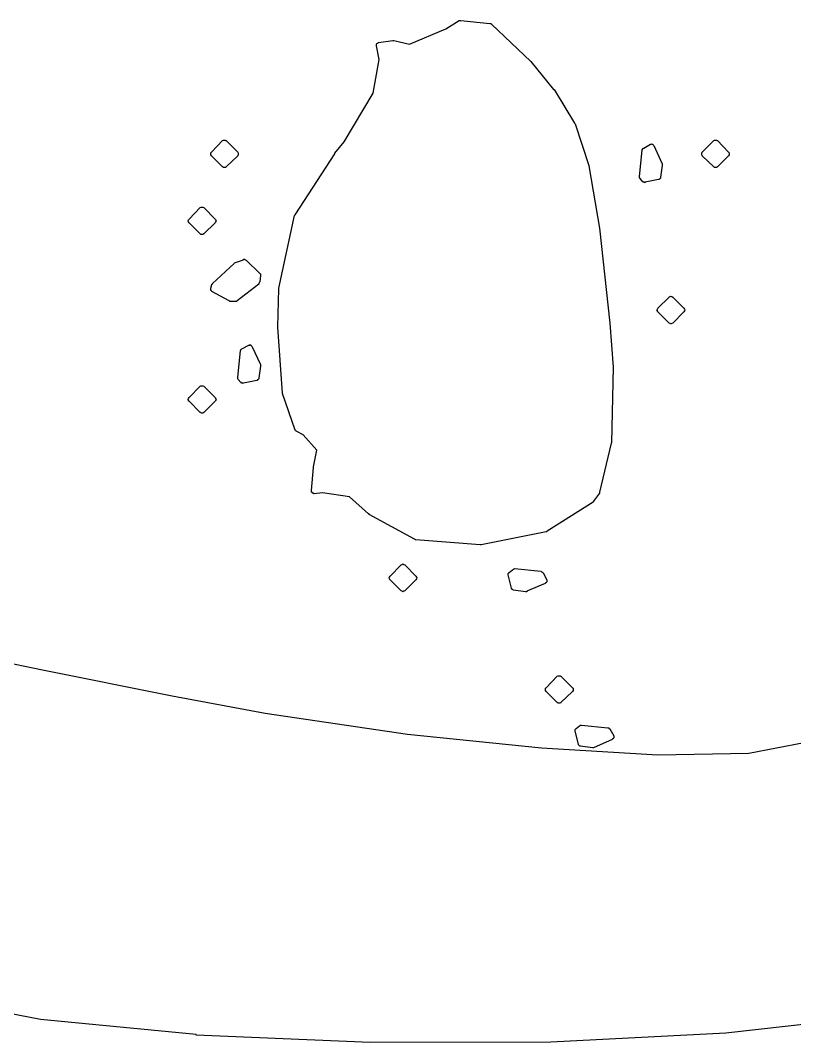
# Model space of a CAD drawing. Extents: x 111.6 to 184.2, y -141.9 to -53.5.
# Drawn here: x 173.596 to 175.064, y -110.406 to -108.467 of the extents above; entities that cross this region are included whole.
import ezdxf

# ---------------------------------------------------------------- set-up
doc = ezdxf.new("R2010")
doc.units = 0
doc.layers.add('BLACK', color=7, linetype='CONTINUOUS')

msp = doc.modelspace()

# ---------------------------------------------------------------- linework, layer by layer
at = {"layer": 'BLACK', "linetype": 'CONTINUOUS'}
for p, q in [((174.403, -108.483), (174.428, -108.467)), ((174.428, -108.467), (174.429, -108.467)), ((174.429, -108.467), (174.429, -108.467)), ((174.429, -108.467), (174.43, -108.467)), ((174.43, -108.467), (174.43, -108.467)), ((174.43, -108.467), (174.431, -108.467)), ((174.431, -108.467), (174.431, -108.467)), ((174.431, -108.467), (174.486, -108.473)), ((174.334, -108.512), (174.403, -108.483)), ((174.486, -108.473), (174.487, -108.473)), ((174.487, -108.473), (174.487, -108.473)), ((174.487, -108.473), (174.488, -108.473)), ((174.488, -108.473), (174.488, -108.473)), ((174.488, -108.473), (174.489, -108.474)), ((174.489, -108.474), (174.489, -108.474)), ((174.489, -108.474), (174.564, -108.545)), ((174.275, -108.509), (174.302, -108.505)), ((174.302, -108.505), (174.303, -108.505)), ((174.303, -108.505), (174.304, -108.505)), ((174.304, -108.505), (174.334, -108.512)), ((174.271, -108.512), (174.272, -108.511)), ((174.271, -108.513), (174.271, -108.512)), ((174.271, -108.512), (174.271, -108.512)), ((174.271, -108.514), (174.271, -108.513)), ((174.271, -108.513), (174.271, -108.513)), ((174.271, -108.513), (174.271, -108.513)), ((174.271, -108.515), (174.271, -108.514)), ((174.276, -108.541), (174.271, -108.515)), ((174.271, -108.515), (174.271, -108.515)), ((174.271, -108.515), (174.271, -108.515)), ((174.272, -108.511), (174.273, -108.51)), ((174.272, -108.511), (174.272, -108.511)), ((174.272, -108.511), (174.272, -108.511)), ((174.273, -108.51), (174.273, -108.51)), ((174.273, -108.51), (174.273, -108.51)), ((174.273, -108.51), (174.274, -108.51)), ((174.274, -108.51), (174.275, -108.509)), ((174.275, -108.509), (174.275, -108.509)), ((174.275, -108.509), (174.275, -108.509)), ((174.265, -108.605), (174.276, -108.541)), ((174.564, -108.545), (174.564, -108.545)), ((174.564, -108.545), (174.564, -108.545)), ((174.564, -108.545), (174.607, -108.598)), ((174.607, -108.598), (174.608, -108.598)), ((174.608, -108.598), (174.608, -108.598)), ((174.608, -108.598), (174.647, -108.662)), ((174.21, -108.697), (174.265, -108.605)), ((174.647, -108.662), (174.647, -108.662)), ((174.647, -108.662), (174.648, -108.663)), ((174.648, -108.663), (174.674, -108.742)), ((173.958, -108.717), (173.979, -108.695)), ((173.979, -108.695), (173.981, -108.694)), ((173.979, -108.695), (173.979, -108.695)), ((173.981, -108.694), (173.983, -108.694)), ((173.983, -108.694), (173.985, -108.694)), ((173.985, -108.694), (173.985, -108.695)), ((173.985, -108.695), (173.986, -108.695)), ((173.986, -108.695), (174.008, -108.717)), ((174.192, -108.719), (174.21, -108.697)), ((174.889, -108.717), (174.911, -108.695)), ((174.911, -108.695), (174.912, -108.694)), ((174.911, -108.695), (174.911, -108.695)), ((174.912, -108.694), (174.914, -108.694)), ((174.914, -108.694), (174.916, -108.694)), ((174.916, -108.694), (174.917, -108.695)), ((174.917, -108.695), (174.918, -108.695)), ((174.918, -108.695), (174.939, -108.717)), ((173.957, -108.718), (173.958, -108.717)), ((173.957, -108.72), (173.957, -108.718)), ((173.957, -108.718), (173.957, -108.718)), ((173.957, -108.718), (173.957, -108.718)), ((173.958, -108.717), (173.958, -108.717)), ((174.008, -108.717), (174.009, -108.718)), ((174.009, -108.718), (174.009, -108.72)), ((174.192, -108.72), (174.192, -108.719)), ((174.77, -108.763), (174.775, -108.713)), ((174.775, -108.712), (174.776, -108.711)), ((174.775, -108.713), (174.775, -108.712)), ((174.775, -108.712), (174.775, -108.712)), ((174.776, -108.711), (174.776, -108.71)), ((174.776, -108.71), (174.776, -108.71)), ((174.776, -108.71), (174.777, -108.71)), ((174.776, -108.711), (174.776, -108.711)), ((174.777, -108.71), (174.777, -108.709)), ((174.777, -108.709), (174.777, -108.709)), ((174.777, -108.709), (174.778, -108.709)), ((174.778, -108.709), (174.791, -108.702)), ((174.791, -108.702), (174.791, -108.702)), ((174.791, -108.702), (174.791, -108.702)), ((174.791, -108.702), (174.792, -108.702)), ((174.792, -108.702), (174.792, -108.702)), ((174.792, -108.702), (174.793, -108.702)), ((174.793, -108.702), (174.793, -108.701)), ((174.793, -108.701), (174.794, -108.702)), ((174.794, -108.702), (174.794, -108.702)), ((174.794, -108.702), (174.794, -108.702)), ((174.794, -108.702), (174.795, -108.702)), ((174.795, -108.702), (174.795, -108.702)), ((174.795, -108.702), (174.796, -108.703)), ((174.796, -108.703), (174.796, -108.703)), ((174.796, -108.703), (174.796, -108.703)), ((174.796, -108.703), (174.797, -108.704)), ((174.797, -108.704), (174.797, -108.704)), ((174.797, -108.704), (174.797, -108.704)), ((174.797, -108.704), (174.797, -108.704)), ((174.797, -108.704), (174.813, -108.739)), ((174.888, -108.72), (174.888, -108.718)), ((174.888, -108.718), (174.888, -108.718)), ((174.888, -108.718), (174.889, -108.718)), ((174.889, -108.718), (174.889, -108.717)), ((174.889, -108.717), (174.889, -108.717)), ((174.939, -108.717), (174.939, -108.717)), ((174.939, -108.717), (174.94, -108.718)), ((174.94, -108.718), (174.94, -108.72)), ((173.957, -108.722), (173.957, -108.72)), ((173.958, -108.724), (173.957, -108.722)), ((173.979, -108.745), (173.958, -108.724)), ((174.008, -108.724), (173.986, -108.745)), ((174.009, -108.722), (174.008, -108.724)), ((174.009, -108.72), (174.009, -108.722)), ((174.117, -108.836), (174.192, -108.72)), ((174.192, -108.72), (174.192, -108.72)), ((174.813, -108.739), (174.813, -108.74)), ((174.888, -108.722), (174.888, -108.72)), ((174.889, -108.724), (174.888, -108.722)), ((174.911, -108.745), (174.889, -108.724)), ((174.939, -108.724), (174.918, -108.745)), ((174.94, -108.722), (174.939, -108.724)), ((174.94, -108.72), (174.94, -108.722)), ((173.981, -108.746), (173.979, -108.745)), ((173.983, -108.746), (173.981, -108.746)), ((173.985, -108.746), (173.983, -108.746)), ((173.986, -108.745), (173.985, -108.746)), ((173.986, -108.745), (173.986, -108.745)), ((174.674, -108.742), (174.674, -108.743)), ((174.674, -108.743), (174.674, -108.743)), ((174.674, -108.743), (174.694, -108.861)), ((174.813, -108.742), (174.81, -108.764)), ((174.813, -108.74), (174.813, -108.74)), ((174.813, -108.74), (174.813, -108.741)), ((174.813, -108.741), (174.813, -108.741)), ((174.813, -108.741), (174.813, -108.742)), ((174.813, -108.742), (174.813, -108.742)), ((174.912, -108.746), (174.911, -108.745)), ((174.911, -108.745), (174.911, -108.745)), ((174.914, -108.746), (174.912, -108.746)), ((174.916, -108.746), (174.914, -108.746)), ((174.918, -108.745), (174.916, -108.746)), ((174.77, -108.765), (174.77, -108.763)), ((174.771, -108.767), (174.77, -108.765)), ((174.776, -108.773), (174.771, -108.767)), ((174.777, -108.773), (174.776, -108.773)), ((174.777, -108.774), (174.777, -108.773)), ((174.778, -108.774), (174.777, -108.774)), ((174.779, -108.774), (174.778, -108.774)), ((174.778, -108.774), (174.778, -108.774)), ((174.78, -108.775), (174.779, -108.774)), ((174.779, -108.774), (174.779, -108.774)), ((174.779, -108.774), (174.779, -108.774)), ((174.781, -108.774), (174.78, -108.774)), ((174.78, -108.774), (174.78, -108.775)), ((174.806, -108.769), (174.781, -108.774)), ((174.807, -108.769), (174.806, -108.769)), ((174.806, -108.769), (174.806, -108.769)), ((174.808, -108.768), (174.807, -108.768)), ((174.807, -108.768), (174.807, -108.769)), ((174.809, -108.767), (174.808, -108.768)), ((174.808, -108.768), (174.808, -108.768)), ((174.808, -108.768), (174.808, -108.768)), ((174.81, -108.766), (174.809, -108.767)), ((174.81, -108.764), (174.81, -108.764)), ((174.81, -108.764), (174.81, -108.765)), ((174.81, -108.765), (174.81, -108.765)), ((174.81, -108.765), (174.81, -108.766)), ((174.81, -108.766), (174.81, -108.766)), ((174.81, -108.766), (174.81, -108.766)), ((173.916, -108.844), (173.937, -108.822)), ((173.937, -108.822), (173.939, -108.821)), ((173.939, -108.821), (173.94, -108.821)), ((173.94, -108.821), (173.942, -108.821)), ((173.942, -108.821), (173.944, -108.822)), ((173.944, -108.822), (173.965, -108.844)), ((174.116, -108.837), (174.117, -108.836)), ((173.914, -108.847), (173.915, -108.845)), ((173.915, -108.849), (173.914, -108.847)), ((173.915, -108.845), (173.916, -108.844)), ((173.915, -108.845), (173.915, -108.845)), ((173.915, -108.845), (173.915, -108.845)), ((173.916, -108.851), (173.915, -108.849)), ((173.937, -108.872), (173.916, -108.851)), ((173.916, -108.851), (173.916, -108.851)), ((173.965, -108.851), (173.944, -108.872)), ((173.965, -108.844), (173.965, -108.844)), ((173.965, -108.844), (173.966, -108.845)), ((173.966, -108.849), (173.965, -108.851)), ((173.966, -108.845), (173.967, -108.847)), ((173.967, -108.847), (173.966, -108.849)), ((174.086, -108.975), (174.116, -108.837)), ((174.116, -108.837), (174.116, -108.837)), ((173.938, -108.873), (173.937, -108.872)), ((173.937, -108.872), (173.937, -108.872)), ((173.939, -108.873), (173.938, -108.873)), ((173.94, -108.873), (173.939, -108.873)), ((173.942, -108.873), (173.94, -108.873)), ((173.944, -108.872), (173.942, -108.873)), ((174.694, -108.861), (174.694, -108.861)), ((174.694, -108.861), (174.694, -108.861)), ((174.694, -108.861), (174.714, -109.041)), ((173.96, -108.966), (174.001, -108.928)), ((174.001, -108.928), (174.002, -108.927)), ((174.001, -108.928), (174.001, -108.928)), ((174.002, -108.927), (174.019, -108.921)), ((174.019, -108.921), (174.019, -108.92)), ((174.019, -108.92), (174.02, -108.92)), ((174.02, -108.92), (174.02, -108.92)), ((174.02, -108.92), (174.021, -108.92)), ((174.02, -108.92), (174.02, -108.92)), ((174.021, -108.92), (174.022, -108.921)), ((174.022, -108.921), (174.022, -108.921)), ((174.022, -108.921), (174.022, -108.921)), ((174.022, -108.921), (174.023, -108.921)), ((174.023, -108.921), (174.024, -108.922)), ((174.024, -108.922), (174.05, -108.947)), ((174.05, -108.947), (174.05, -108.947)), ((174.05, -108.947), (174.05, -108.947)), ((174.05, -108.947), (174.051, -108.948)), ((174.051, -108.951), (174.05, -108.963)), ((174.051, -108.948), (174.051, -108.949)), ((174.051, -108.949), (174.051, -108.949)), ((174.051, -108.949), (174.051, -108.949)), ((174.051, -108.949), (174.051, -108.95)), ((174.051, -108.95), (174.051, -108.95)), ((174.051, -108.95), (174.051, -108.951)), ((174.051, -108.951), (174.051, -108.951)), ((173.957, -108.975), (173.959, -108.968)), ((173.959, -108.968), (173.959, -108.967)), ((173.959, -108.967), (173.96, -108.967)), ((173.959, -108.968), (173.959, -108.968)), ((173.959, -108.968), (173.959, -108.968)), ((173.96, -108.967), (173.96, -108.966)), ((173.96, -108.967), (173.96, -108.967)), ((174.048, -108.967), (174.007, -108.999)), ((174.049, -108.965), (174.048, -108.966)), ((174.048, -108.966), (174.048, -108.967)), ((174.05, -108.963), (174.049, -108.964)), ((174.049, -108.964), (174.049, -108.965)), ((174.049, -108.965), (174.049, -108.965)), ((174.049, -108.965), (174.049, -108.965)), ((173.957, -108.976), (173.957, -108.975)), ((173.957, -108.977), (173.957, -108.976)), ((173.957, -108.976), (173.957, -108.976)), ((173.957, -108.978), (173.957, -108.977)), ((173.957, -108.977), (173.957, -108.977)), ((173.957, -108.979), (173.957, -108.978)), ((173.957, -108.978), (173.957, -108.978)), ((173.958, -108.979), (173.957, -108.979)), ((173.957, -108.979), (173.957, -108.979)), ((173.958, -108.98), (173.958, -108.979)), ((173.959, -108.981), (173.958, -108.98)), ((173.958, -108.98), (173.958, -108.98)), ((173.992, -108.999), (173.959, -108.981)), ((173.959, -108.981), (173.959, -108.981)), ((173.959, -108.981), (173.959, -108.981)), ((174.084, -109.048), (174.086, -108.976)), ((174.086, -108.976), (174.086, -108.975)), ((174.086, -108.976), (174.086, -108.976)), ((174.826, -108.992), (174.827, -108.991)), ((174.827, -108.991), (174.828, -108.991)), ((174.828, -108.991), (174.829, -108.99)), ((174.829, -108.99), (174.831, -108.991)), ((174.831, -108.991), (174.833, -108.992)), ((173.993, -109), (173.992, -108.999)), ((173.992, -108.999), (173.992, -108.999)), ((173.992, -108.999), (173.992, -108.999)), ((173.994, -109), (173.993, -109)), ((174.004, -109), (173.994, -109)), ((173.994, -109), (173.994, -109)), ((173.994, -109), (173.994, -109)), ((174.005, -109), (174.004, -109)), ((174.006, -109), (174.005, -109)), ((174.005, -109), (174.005, -109)), ((174.007, -108.999), (174.006, -109)), ((174.006, -109), (174.006, -109)), ((174.006, -109), (174.006, -109)), ((174.805, -109.013), (174.826, -108.992)), ((174.826, -108.992), (174.826, -108.992)), ((174.833, -108.992), (174.854, -109.013)), ((174.803, -109.016), (174.804, -109.015)), ((174.804, -109.018), (174.803, -109.016)), ((174.804, -109.015), (174.805, -109.013)), ((174.804, -109.019), (174.804, -109.018)), ((174.805, -109.02), (174.804, -109.019)), ((174.805, -109.013), (174.805, -109.013)), ((174.826, -109.041), (174.805, -109.02)), ((174.854, -109.02), (174.833, -109.041)), ((174.854, -109.013), (174.855, -109.015)), ((174.855, -109.018), (174.854, -109.02)), ((174.854, -109.02), (174.854, -109.02)), ((174.855, -109.015), (174.856, -109.016)), ((174.856, -109.016), (174.855, -109.018)), ((174.084, -109.049), (174.084, -109.048)), ((174.084, -109.048), (174.084, -109.048)), ((174.093, -109.174), (174.084, -109.049)), ((174.714, -109.041), (174.714, -109.041)), ((174.714, -109.041), (174.714, -109.041)), ((174.714, -109.041), (174.72, -109.125)), ((174.828, -109.042), (174.826, -109.041)), ((174.829, -109.043), (174.828, -109.042)), ((174.831, -109.042), (174.829, -109.043)), ((174.833, -109.041), (174.831, -109.042)), ((174.016, -109.09), (174.029, -109.083)), ((174.029, -109.083), (174.029, -109.083)), ((174.029, -109.083), (174.029, -109.083)), ((174.029, -109.083), (174.03, -109.083)), ((174.03, -109.083), (174.03, -109.083)), ((174.03, -109.083), (174.031, -109.083)), ((174.031, -109.083), (174.031, -109.082)), ((174.031, -109.082), (174.032, -109.083)), ((174.032, -109.083), (174.032, -109.083)), ((174.032, -109.083), (174.032, -109.083)), ((174.032, -109.083), (174.033, -109.083)), ((174.033, -109.083), (174.033, -109.083)), ((174.033, -109.083), (174.034, -109.084)), ((174.034, -109.084), (174.034, -109.084)), ((174.034, -109.084), (174.034, -109.084)), ((174.034, -109.084), (174.035, -109.085)), ((174.035, -109.085), (174.035, -109.085)), ((174.035, -109.085), (174.035, -109.085)), ((174.035, -109.085), (174.035, -109.085)), ((174.035, -109.085), (174.051, -109.12)), ((174.008, -109.144), (174.013, -109.094)), ((174.013, -109.093), (174.014, -109.092)), ((174.013, -109.094), (174.013, -109.093)), ((174.013, -109.093), (174.013, -109.093)), ((174.014, -109.092), (174.014, -109.091)), ((174.014, -109.091), (174.014, -109.091)), ((174.014, -109.091), (174.015, -109.091)), ((174.014, -109.092), (174.014, -109.092)), ((174.015, -109.091), (174.015, -109.09)), ((174.015, -109.09), (174.015, -109.09)), ((174.015, -109.09), (174.016, -109.09)), ((174.051, -109.123), (174.048, -109.145)), ((174.051, -109.12), (174.051, -109.121)), ((174.051, -109.121), (174.051, -109.121)), ((174.051, -109.121), (174.051, -109.122)), ((174.051, -109.122), (174.051, -109.122)), ((174.051, -109.122), (174.051, -109.123)), ((174.051, -109.123), (174.051, -109.123)), ((174.72, -109.125), (174.717, -109.268)), ((174.72, -109.125), (174.72, -109.125)), ((174.72, -109.125), (174.72, -109.125)), ((174.008, -109.146), (174.008, -109.144)), ((174.009, -109.148), (174.008, -109.146)), ((174.048, -109.145), (174.048, -109.145)), ((174.048, -109.145), (174.048, -109.146)), ((174.048, -109.146), (174.048, -109.146)), ((174.048, -109.146), (174.048, -109.147)), ((173.916, -109.182), (173.937, -109.161)), ((173.937, -109.161), (173.938, -109.16)), ((173.937, -109.161), (173.937, -109.161)), ((173.938, -109.16), (173.939, -109.16)), ((173.939, -109.16), (173.94, -109.16)), ((173.94, -109.16), (173.942, -109.16)), ((173.942, -109.16), (173.944, -109.161)), ((173.944, -109.161), (173.965, -109.182)), ((174.014, -109.154), (174.009, -109.148)), ((174.015, -109.154), (174.014, -109.154)), ((174.015, -109.155), (174.015, -109.154)), ((174.016, -109.155), (174.015, -109.155)), ((174.017, -109.155), (174.016, -109.155)), ((174.016, -109.155), (174.016, -109.155)), ((174.018, -109.156), (174.017, -109.155)), ((174.017, -109.155), (174.017, -109.155)), ((174.017, -109.155), (174.017, -109.155)), ((174.019, -109.155), (174.018, -109.155)), ((174.018, -109.155), (174.018, -109.156)), ((174.044, -109.15), (174.019, -109.155)), ((174.045, -109.15), (174.044, -109.15)), ((174.044, -109.15), (174.044, -109.15)), ((174.046, -109.149), (174.045, -109.149)), ((174.045, -109.149), (174.045, -109.15)), ((174.047, -109.148), (174.046, -109.149)), ((174.046, -109.149), (174.046, -109.149)), ((174.046, -109.149), (174.046, -109.149)), ((174.048, -109.147), (174.047, -109.148)), ((174.048, -109.147), (174.048, -109.147)), ((174.048, -109.147), (174.048, -109.147)), ((173.914, -109.186), (173.915, -109.184)), ((173.915, -109.184), (173.916, -109.182)), ((173.915, -109.184), (173.915, -109.184)), ((173.965, -109.182), (173.965, -109.182)), ((173.965, -109.182), (173.966, -109.184)), ((173.966, -109.184), (173.966, -109.184)), ((173.966, -109.184), (173.967, -109.186)), ((174.093, -109.175), (174.093, -109.174)), ((174.117, -109.244), (174.093, -109.175)), ((174.093, -109.175), (174.093, -109.175)), ((173.915, -109.188), (173.914, -109.186)), ((173.915, -109.189), (173.915, -109.188)), ((173.916, -109.189), (173.915, -109.189)), ((173.937, -109.211), (173.916, -109.189)), ((173.965, -109.189), (173.944, -109.211)), ((173.966, -109.188), (173.965, -109.189)), ((173.965, -109.189), (173.965, -109.189)), ((173.967, -109.186), (173.966, -109.188)), ((173.938, -109.211), (173.937, -109.211)), ((173.937, -109.211), (173.937, -109.211)), ((173.939, -109.212), (173.938, -109.211)), ((173.94, -109.212), (173.939, -109.212)), ((173.942, -109.212), (173.94, -109.212)), ((173.944, -109.211), (173.942, -109.212)), ((174.118, -109.245), (174.117, -109.244)), ((174.119, -109.246), (174.118, -109.245)), ((174.118, -109.245), (174.118, -109.245)), ((174.118, -109.245), (174.118, -109.245)), ((174.118, -109.245), (174.118, -109.245)), ((174.12, -109.247), (174.119, -109.246)), ((174.132, -109.253), (174.12, -109.247)), ((174.158, -109.282), (174.132, -109.253)), ((174.152, -109.314), (174.158, -109.282)), ((174.716, -109.269), (174.694, -109.362)), ((174.717, -109.268), (174.716, -109.269)), ((174.716, -109.269), (174.716, -109.269)), ((174.148, -109.359), (174.152, -109.315)), ((174.152, -109.315), (174.152, -109.314)), ((174.152, -109.314), (174.152, -109.314)), ((174.148, -109.36), (174.148, -109.359)), ((174.148, -109.361), (174.148, -109.36)), ((174.148, -109.36), (174.148, -109.36)), ((174.148, -109.362), (174.148, -109.361)), ((174.148, -109.361), (174.148, -109.361)), ((174.148, -109.361), (174.148, -109.361)), ((174.149, -109.362), (174.148, -109.362)), ((174.149, -109.363), (174.149, -109.362)), ((174.15, -109.363), (174.149, -109.363)), ((174.149, -109.363), (174.149, -109.363)), ((174.15, -109.364), (174.15, -109.363)), ((174.151, -109.364), (174.15, -109.364)), ((174.152, -109.364), (174.151, -109.364)), ((174.151, -109.364), (174.151, -109.364)), ((174.151, -109.364), (174.151, -109.364)), ((174.153, -109.364), (174.152, -109.365)), ((174.152, -109.365), (174.152, -109.364)), ((174.169, -109.363), (174.153, -109.365)), ((174.153, -109.365), (174.153, -109.364)), ((174.22, -109.371), (174.169, -109.363)), ((174.256, -109.403), (174.22, -109.371)), ((174.694, -109.364), (174.683, -109.379)), ((174.694, -109.362), (174.694, -109.363)), ((174.694, -109.363), (174.694, -109.364)), ((174.682, -109.381), (174.595, -109.436)), ((174.683, -109.38), (174.682, -109.381)), ((174.682, -109.381), (174.682, -109.381)), ((174.682, -109.381), (174.682, -109.381)), ((174.683, -109.379), (174.683, -109.379)), ((174.683, -109.379), (174.683, -109.379)), ((174.683, -109.379), (174.683, -109.38)), ((174.257, -109.403), (174.256, -109.403)), ((174.257, -109.404), (174.257, -109.403)), ((174.343, -109.451), (174.257, -109.404)), ((174.593, -109.437), (174.47, -109.462)), ((174.594, -109.437), (174.593, -109.437)), ((174.595, -109.436), (174.594, -109.437)), ((174.344, -109.451), (174.343, -109.451)), ((174.345, -109.452), (174.344, -109.451)), ((174.344, -109.451), (174.344, -109.451)), ((174.346, -109.452), (174.345, -109.452)), ((174.345, -109.452), (174.345, -109.452)), ((174.345, -109.452), (174.345, -109.452)), ((174.468, -109.462), (174.346, -109.452)), ((174.469, -109.462), (174.468, -109.462)), ((174.47, -109.462), (174.469, -109.462)), ((174.297, -109.521), (174.318, -109.5)), ((174.318, -109.5), (174.319, -109.499)), ((174.318, -109.5), (174.318, -109.5)), ((174.319, -109.499), (174.32, -109.499)), ((174.32, -109.499), (174.321, -109.498)), ((174.321, -109.498), (174.323, -109.499)), ((174.323, -109.499), (174.325, -109.5)), ((174.325, -109.5), (174.346, -109.521)), ((174.522, -109.515), (174.522, -109.514)), ((174.522, -109.514), (174.523, -109.514)), ((174.523, -109.514), (174.529, -109.509)), ((174.529, -109.509), (174.531, -109.508)), ((174.529, -109.509), (174.529, -109.509)), ((174.531, -109.508), (174.533, -109.507)), ((174.533, -109.507), (174.583, -109.512)), ((174.583, -109.512), (174.584, -109.513)), ((174.584, -109.513), (174.584, -109.513)), ((174.584, -109.513), (174.584, -109.513)), ((174.584, -109.513), (174.585, -109.513)), ((174.585, -109.513), (174.585, -109.513)), ((174.585, -109.513), (174.586, -109.514)), ((174.586, -109.514), (174.586, -109.514)), ((174.586, -109.514), (174.586, -109.514)), ((174.586, -109.514), (174.587, -109.515)), ((174.295, -109.524), (174.296, -109.523)), ((174.296, -109.526), (174.295, -109.524)), ((174.296, -109.523), (174.297, -109.521)), ((174.296, -109.527), (174.296, -109.526)), ((174.297, -109.528), (174.296, -109.527)), ((174.297, -109.521), (174.297, -109.521)), ((174.318, -109.549), (174.297, -109.528)), ((174.346, -109.528), (174.325, -109.549)), ((174.346, -109.521), (174.347, -109.523)), ((174.347, -109.526), (174.346, -109.528)), ((174.346, -109.528), (174.346, -109.528)), ((174.347, -109.523), (174.348, -109.524)), ((174.348, -109.524), (174.347, -109.526)), ((174.521, -109.516), (174.522, -109.515)), ((174.521, -109.517), (174.521, -109.516)), ((174.521, -109.518), (174.521, -109.517)), ((174.521, -109.517), (174.521, -109.517)), ((174.521, -109.517), (174.521, -109.517)), ((174.521, -109.519), (174.521, -109.518)), ((174.527, -109.544), (174.521, -109.519)), ((174.522, -109.515), (174.522, -109.515)), ((174.522, -109.515), (174.522, -109.515)), ((174.587, -109.515), (174.587, -109.515)), ((174.587, -109.515), (174.594, -109.528)), ((174.592, -109.534), (174.591, -109.535)), ((174.593, -109.534), (174.592, -109.534)), ((174.594, -109.532), (174.593, -109.533)), ((174.593, -109.533), (174.593, -109.533)), ((174.593, -109.533), (174.593, -109.533)), ((174.593, -109.533), (174.593, -109.534)), ((174.594, -109.528), (174.594, -109.528)), ((174.594, -109.528), (174.594, -109.528)), ((174.594, -109.528), (174.594, -109.529)), ((174.594, -109.529), (174.594, -109.53)), ((174.594, -109.53), (174.594, -109.53)), ((174.594, -109.53), (174.594, -109.53)), ((174.594, -109.53), (174.594, -109.531)), ((174.594, -109.531), (174.594, -109.532)), ((174.594, -109.532), (174.594, -109.532)), ((174.594, -109.532), (174.594, -109.532)), ((174.32, -109.55), (174.318, -109.549)), ((174.321, -109.551), (174.32, -109.55)), ((174.323, -109.55), (174.321, -109.551)), ((174.325, -109.549), (174.323, -109.55)), ((174.527, -109.545), (174.527, -109.544)), ((174.527, -109.544), (174.527, -109.544)), ((174.527, -109.544), (174.527, -109.544)), ((174.528, -109.546), (174.527, -109.545)), ((174.529, -109.546), (174.528, -109.546)), ((174.528, -109.546), (174.528, -109.546)), ((174.528, -109.546), (174.528, -109.546)), ((174.529, -109.547), (174.529, -109.546)), ((174.53, -109.547), (174.529, -109.547)), ((174.529, -109.547), (174.529, -109.547)), ((174.529, -109.547), (174.529, -109.547)), ((174.531, -109.548), (174.53, -109.547)), ((174.554, -109.551), (174.531, -109.548)), ((174.531, -109.548), (174.531, -109.548)), ((174.531, -109.548), (174.531, -109.548)), ((174.555, -109.551), (174.554, -109.551)), ((174.554, -109.551), (174.554, -109.551)), ((174.554, -109.551), (174.554, -109.551)), ((174.556, -109.551), (174.555, -109.551)), ((174.591, -109.535), (174.556, -109.55)), ((174.556, -109.55), (174.556, -109.55)), ((174.556, -109.55), (174.556, -109.551)), ((174.591, -109.535), (174.591, -109.535)), ((174.591, -109.535), (174.591, -109.535)), ((173.464, -109.663), (173.638, -109.699)), ((173.638, -109.699), (173.638, -109.699)), ((173.638, -109.699), (173.884, -109.748)), ((174.593, -109.733), (174.614, -109.711)), ((174.614, -109.711), (174.616, -109.71)), ((174.614, -109.711), (174.614, -109.711)), ((174.616, -109.71), (174.618, -109.71)), ((174.618, -109.71), (174.62, -109.71)), ((174.62, -109.71), (174.62, -109.711)), ((174.62, -109.711), (174.621, -109.711)), ((174.621, -109.711), (174.643, -109.733)), ((174.592, -109.734), (174.593, -109.733)), ((174.592, -109.736), (174.592, -109.734)), ((174.592, -109.734), (174.592, -109.734)), ((174.592, -109.734), (174.592, -109.734)), ((174.592, -109.738), (174.592, -109.736)), ((174.593, -109.74), (174.592, -109.738)), ((174.593, -109.733), (174.593, -109.733)), ((174.614, -109.761), (174.593, -109.74)), ((174.643, -109.74), (174.621, -109.761)), ((174.643, -109.733), (174.644, -109.734)), ((174.644, -109.738), (174.643, -109.74)), ((174.644, -109.734), (174.644, -109.736)), ((174.644, -109.736), (174.644, -109.738)), ((173.884, -109.748), (174.06, -109.781)), ((174.616, -109.762), (174.614, -109.761)), ((174.618, -109.762), (174.616, -109.762)), ((174.62, -109.762), (174.618, -109.762)), ((174.621, -109.761), (174.62, -109.762)), ((174.621, -109.761), (174.621, -109.761)), ((174.06, -109.781), (174.33, -109.821)), ((174.65, -109.81), (174.656, -109.805)), ((174.656, -109.805), (174.658, -109.804)), ((174.656, -109.805), (174.656, -109.805)), ((174.658, -109.804), (174.658, -109.804)), ((174.658, -109.804), (174.66, -109.804)), ((174.66, -109.804), (174.71, -109.809)), ((174.66, -109.804), (174.66, -109.804)), ((174.33, -109.821), (174.584, -109.847)), ((174.648, -109.812), (174.649, -109.811)), ((174.648, -109.813), (174.648, -109.812)), ((174.648, -109.814), (174.648, -109.813)), ((174.648, -109.813), (174.648, -109.813)), ((174.648, -109.813), (174.648, -109.813)), ((174.648, -109.815), (174.648, -109.814)), ((174.654, -109.84), (174.648, -109.815)), ((174.649, -109.811), (174.65, -109.81)), ((174.649, -109.811), (174.649, -109.811)), ((174.649, -109.811), (174.649, -109.811)), ((174.649, -109.811), (174.649, -109.811)), ((174.71, -109.809), (174.711, -109.809)), ((174.711, -109.809), (174.711, -109.809)), ((174.711, -109.809), (174.711, -109.809)), ((174.711, -109.809), (174.712, -109.809)), ((174.712, -109.809), (174.712, -109.81)), ((174.712, -109.81), (174.713, -109.81)), ((174.713, -109.81), (174.713, -109.81)), ((174.713, -109.81), (174.713, -109.811)), ((174.713, -109.811), (174.714, -109.811)), ((174.714, -109.811), (174.714, -109.811)), ((174.714, -109.811), (174.721, -109.824)), ((174.721, -109.824), (174.721, -109.824)), ((174.721, -109.824), (174.721, -109.824)), ((174.721, -109.824), (174.721, -109.825)), ((174.654, -109.841), (174.654, -109.84)), ((174.654, -109.84), (174.654, -109.84)), ((174.654, -109.84), (174.654, -109.84)), ((174.655, -109.842), (174.654, -109.841)), ((174.656, -109.843), (174.655, -109.842)), ((174.655, -109.842), (174.655, -109.842)), ((174.655, -109.842), (174.655, -109.842)), ((174.657, -109.844), (174.656, -109.843)), ((174.656, -109.843), (174.656, -109.843)), ((174.656, -109.843), (174.656, -109.843)), ((174.656, -109.843), (174.656, -109.843)), ((174.658, -109.844), (174.657, -109.844)), ((174.681, -109.847), (174.658, -109.844)), ((174.658, -109.844), (174.658, -109.844)), ((174.658, -109.844), (174.658, -109.844)), ((174.718, -109.831), (174.683, -109.847)), ((174.719, -109.83), (174.718, -109.831)), ((174.718, -109.831), (174.718, -109.831)), ((174.718, -109.831), (174.718, -109.831)), ((174.72, -109.83), (174.719, -109.83)), ((174.721, -109.828), (174.72, -109.829)), ((174.72, -109.829), (174.72, -109.83)), ((174.72, -109.83), (174.72, -109.83)), ((174.72, -109.83), (174.72, -109.83)), ((174.721, -109.825), (174.721, -109.826)), ((174.721, -109.826), (174.721, -109.826)), ((174.721, -109.826), (174.721, -109.826)), ((174.721, -109.826), (174.721, -109.827)), ((174.721, -109.827), (174.721, -109.828)), ((174.721, -109.828), (174.721, -109.828)), ((174.721, -109.828), (174.721, -109.828)), ((174.977, -109.857), (175.082, -109.837)), ((174.584, -109.847), (174.805, -109.86)), ((174.682, -109.847), (174.681, -109.847)), ((174.681, -109.847), (174.681, -109.847)), ((174.681, -109.847), (174.681, -109.847)), ((174.683, -109.847), (174.682, -109.847)), ((174.683, -109.847), (174.683, -109.847)), ((174.683, -109.847), (174.683, -109.847)), ((174.805, -109.86), (174.977, -109.857)), ((173.634, -110.362), (173.4, -110.317)), ((173.929, -110.391), (173.634, -110.362)), ((173.634, -110.362), (173.634, -110.362)), ((173.634, -110.362), (173.634, -110.362)), ((175.211, -110.357), (174.934, -110.388)), ((173.929, -110.392), (173.929, -110.391)), ((173.929, -110.391), (173.929, -110.391)), ((174.259, -110.406), (173.929, -110.392)), ((174.602, -110.405), (174.259, -110.406)), ((174.259, -110.406), (174.259, -110.406)), ((174.259, -110.406), (174.259, -110.406)), ((174.934, -110.388), (174.602, -110.405)), ((174.602, -110.405), (174.602, -110.405)), ((174.602, -110.405), (174.602, -110.405)), ((174.934, -110.388), (174.934, -110.388)), ((174.934, -110.388), (174.934, -110.388))]:
    msp.add_line(p, q, dxfattribs=at)

doc.saveas('drawing.dxf')
